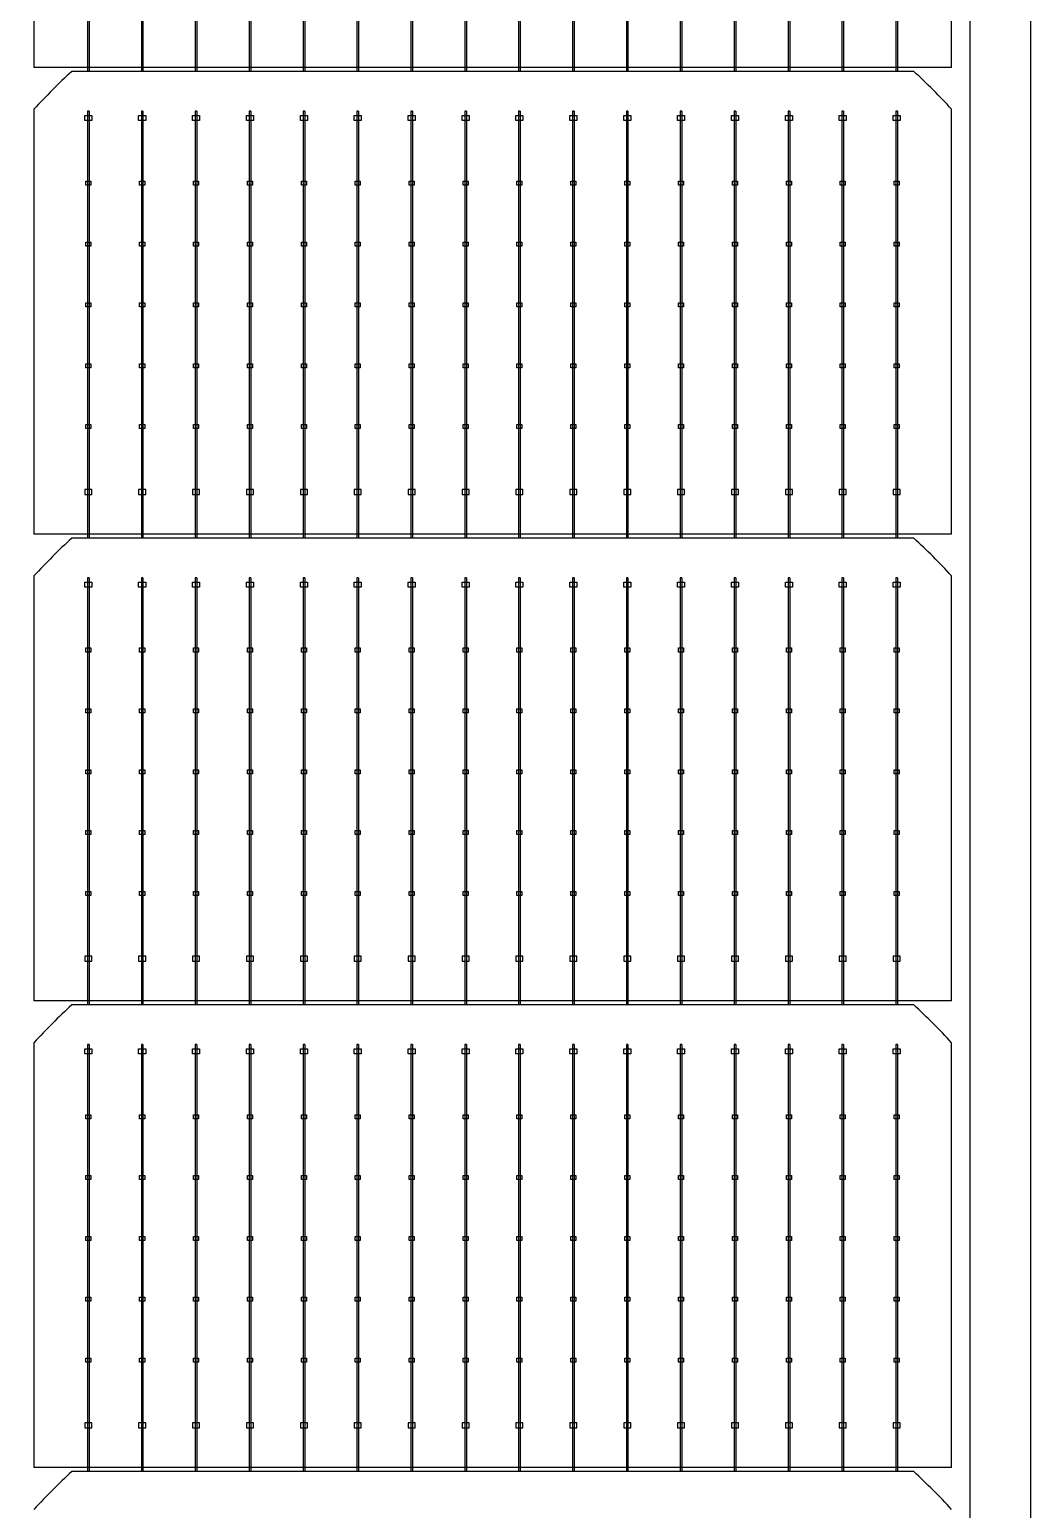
# Model space of a CAD drawing. Header units: millimetres. Extents: x 10297564 to 11610295, y -9287743 to -8409454.
# Drawn here: x 10403294 to 10406066, y -9081404 to -9077305 of the extents above; entities that cross this region are included whole.
import ezdxf

# ---------------------------------------------------------------- set-up
doc = ezdxf.new("R2010")
doc.units = ezdxf.units.MM
doc.header["$LTSCALE"] = 100

msp = doc.modelspace()

# ---------------------------------------------------------------- linework, layer by layer
for p, q in [((10403454.5, -9076238.3), (10403454.5, -9077421.2)), ((10403459, -9076238.3), (10403459, -9077421.2)), ((10403603.8, -9076238.3), (10403603.8, -9077421.2)), ((10403608.2, -9076238.3), (10403608.2, -9077421.2)), ((10403753, -9076238.3), (10403753, -9077421.2)), ((10403757.5, -9076238.3), (10403757.5, -9077421.2)), ((10403902.2, -9076238.3), (10403902.2, -9077421.2)), ((10403906.7, -9076238.3), (10403906.7, -9077421.2)), ((10404051.5, -9076238.3), (10404051.5, -9077421.2)), ((10404056, -9076238.3), (10404056, -9077421.2)), ((10404200.7, -9076238.3), (10404200.7, -9077421.2)), ((10404205.2, -9076238.3), (10404205.2, -9077421.2)), ((10404350, -9076238.3), (10404350, -9077421.2)), ((10404354.5, -9076238.3), (10404354.5, -9077421.2)), ((10404499.2, -9076238.3), (10404499.2, -9077421.2)), ((10404503.7, -9076238.3), (10404503.7, -9077421.2)), ((10404648.5, -9076238.3), (10404648.5, -9077421.2)), ((10404653, -9076238.3), (10404653, -9077421.2)), ((10404797.7, -9076238.3), (10404797.7, -9077421.2)), ((10404802.2, -9076238.3), (10404802.2, -9077421.2)), ((10404947, -9076238.3), (10404947, -9077421.2)), ((10404951.4, -9076238.3), (10404951.4, -9077421.2)), ((10405096.2, -9076238.3), (10405096.2, -9077421.2)), ((10405100.7, -9076238.3), (10405100.7, -9077421.2)), ((10405245.5, -9076238.3), (10405245.5, -9077421.2)), ((10405249.9, -9076238.3), (10405249.9, -9077421.2)), ((10405394.7, -9076238.3), (10405394.7, -9077421.2)), ((10405399.2, -9076238.3), (10405399.2, -9077421.2)), ((10405544, -9076238.3), (10405544, -9077421.2)), ((10405548.4, -9076238.3), (10405548.4, -9077421.2)), ((10405693.2, -9076238.3), (10405693.2, -9077421.2)), ((10405697.7, -9076238.3), (10405697.7, -9077421.2)), ((10405847.5, -9077409.9), (10403306.1, -9077409.9)), ((10403454.5, -9077530.9), (10403454.5, -9078713.8)), ((10403459, -9077530.9), (10403459, -9078713.8)), ((10403603.8, -9077530.9), (10403603.8, -9078713.8)), ((10403608.2, -9077530.9), (10403608.2, -9078713.8)), ((10403753, -9077530.9), (10403753, -9078713.8)), ((10403757.5, -9077530.9), (10403757.5, -9078713.8)), ((10403902.2, -9077530.9), (10403902.2, -9078713.8)), ((10403906.7, -9077530.9), (10403906.7, -9078713.8)), ((10404051.5, -9077530.9), (10404051.5, -9078713.8)), ((10404056, -9077530.9), (10404056, -9078713.8)), ((10404200.7, -9077530.9), (10404200.7, -9078713.8)), ((10404205.2, -9077530.9), (10404205.2, -9078713.8)), ((10404350, -9077530.9), (10404350, -9078713.8)), ((10404354.5, -9077530.9), (10404354.5, -9078713.8)), ((10404499.2, -9077530.9), (10404499.2, -9078713.8)), ((10404503.7, -9077530.9), (10404503.7, -9078713.8)), ((10404648.5, -9077530.9), (10404648.5, -9078713.8)), ((10404653, -9077530.9), (10404653, -9078713.8)), ((10404797.7, -9077530.9), (10404797.7, -9078713.8)), ((10404802.2, -9077530.9), (10404802.2, -9078713.8)), ((10404947, -9077530.9), (10404947, -9078713.8)), ((10404951.4, -9077530.9), (10404951.4, -9078713.8)), ((10405096.2, -9077530.9), (10405096.2, -9078713.8)), ((10405100.7, -9077530.9), (10405100.7, -9078713.8)), ((10405245.5, -9077530.9), (10405245.5, -9078713.8)), ((10405249.9, -9077530.9), (10405249.9, -9078713.8)), ((10405394.7, -9077530.9), (10405394.7, -9078713.8)), ((10405399.2, -9077530.9), (10405399.2, -9078713.8)), ((10405544, -9077530.9), (10405544, -9078713.8)), ((10405548.4, -9077530.9), (10405548.4, -9078713.8)), ((10405693.2, -9077530.9), (10405693.2, -9078713.8)), ((10405697.7, -9077530.9), (10405697.7, -9078713.8)), ((10405847.5, -9078702.6), (10403306.1, -9078702.6)), ((10403454.5, -9078823.6), (10403454.5, -9080006.5)), ((10403459, -9078823.6), (10403459, -9080006.5)), ((10403603.8, -9078823.6), (10403603.8, -9080006.5)), ((10403608.2, -9078823.6), (10403608.2, -9080006.5)), ((10403753, -9078823.6), (10403753, -9080006.5)), ((10403757.5, -9078823.6), (10403757.5, -9080006.5)), ((10403902.2, -9078823.6), (10403902.2, -9080006.5)), ((10403906.7, -9078823.6), (10403906.7, -9080006.5)), ((10404051.5, -9078823.6), (10404051.5, -9080006.5)), ((10404056, -9078823.6), (10404056, -9080006.5)), ((10404200.7, -9078823.6), (10404200.7, -9080006.5)), ((10404205.2, -9078823.6), (10404205.2, -9080006.5)), ((10404350, -9078823.6), (10404350, -9080006.5)), ((10404354.5, -9078823.6), (10404354.5, -9080006.5)), ((10404499.2, -9078823.6), (10404499.2, -9080006.5)), ((10404503.7, -9078823.6), (10404503.7, -9080006.5)), ((10404648.5, -9078823.6), (10404648.5, -9080006.5)), ((10404653, -9078823.6), (10404653, -9080006.5)), ((10404797.7, -9078823.6), (10404797.7, -9080006.5)), ((10404802.2, -9078823.6), (10404802.2, -9080006.5)), ((10404947, -9078823.6), (10404947, -9080006.5)), ((10404951.4, -9078823.6), (10404951.4, -9080006.5)), ((10405096.2, -9078823.6), (10405096.2, -9080006.5)), ((10405100.7, -9078823.6), (10405100.7, -9080006.5)), ((10405245.5, -9078823.6), (10405245.5, -9080006.5)), ((10405249.9, -9078823.6), (10405249.9, -9080006.5)), ((10405394.7, -9078823.6), (10405394.7, -9080006.5)), ((10405399.2, -9078823.6), (10405399.2, -9080006.5)), ((10405544, -9078823.6), (10405544, -9080006.5)), ((10405548.4, -9078823.6), (10405548.4, -9080006.5)), ((10405693.2, -9078823.6), (10405693.2, -9080006.5)), ((10405697.7, -9078823.6), (10405697.7, -9080006.5)), ((10405847.5, -9079995.3), (10403306.1, -9079995.3)), ((10403454.5, -9080116.3), (10403454.5, -9081299.2)), ((10403459, -9080116.3), (10403459, -9081299.2)), ((10403603.8, -9080116.3), (10403603.8, -9081299.2)), ((10403608.2, -9080116.3), (10403608.2, -9081299.2)), ((10403753, -9080116.3), (10403753, -9081299.2)), ((10403757.5, -9080116.3), (10403757.5, -9081299.2)), ((10403902.2, -9080116.3), (10403902.2, -9081299.2)), ((10403906.7, -9080116.3), (10403906.7, -9081299.2)), ((10404051.5, -9080116.3), (10404051.5, -9081299.2)), ((10404056, -9080116.3), (10404056, -9081299.2)), ((10404200.7, -9080116.3), (10404200.7, -9081299.2)), ((10404205.2, -9080116.3), (10404205.2, -9081299.2)), ((10404350, -9080116.3), (10404350, -9081299.2)), ((10404354.5, -9080116.3), (10404354.5, -9081299.2)), ((10404499.2, -9080116.3), (10404499.2, -9081299.2)), ((10404503.7, -9080116.3), (10404503.7, -9081299.2)), ((10404648.5, -9080116.3), (10404648.5, -9081299.2)), ((10404653, -9080116.3), (10404653, -9081299.2)), ((10404797.7, -9080116.3), (10404797.7, -9081299.2)), ((10404802.2, -9080116.3), (10404802.2, -9081299.2)), ((10404947, -9080116.3), (10404947, -9081299.2)), ((10404951.4, -9080116.3), (10404951.4, -9081299.2)), ((10405096.2, -9080116.3), (10405096.2, -9081299.2)), ((10405100.7, -9080116.3), (10405100.7, -9081299.2)), ((10405245.5, -9080116.3), (10405245.5, -9081299.2)), ((10405249.9, -9080116.3), (10405249.9, -9081299.2)), ((10405394.7, -9080116.3), (10405394.7, -9081299.2)), ((10405399.2, -9080116.3), (10405399.2, -9081299.2)), ((10405544, -9080116.3), (10405544, -9081299.2)), ((10405548.4, -9080116.3), (10405548.4, -9081299.2)), ((10405693.2, -9080116.3), (10405693.2, -9081299.2)), ((10405697.7, -9080116.3), (10405697.7, -9081299.2)), ((10405847.5, -9081287.9), (10403306.1, -9081287.9))]:
    msp.add_line(p, q)
for points in [[(10390262.3, -9073235.9), (10406065.8, -9073235.9), (10406065.8, -9107604.7), (10390262.3, -9107604.7)], [(10390429.7, -9073403.3), (10405898.4, -9073403.3), (10405898.4, -9107437.3), (10390429.7, -9107437.3)], [(10403447, -9077557), (10403447, -9077543.1), (10403466.5, -9077543.1), (10403466.5, -9077557)], [(10403596.2, -9077557), (10403596.2, -9077543.1), (10403615.8, -9077543.1), (10403615.8, -9077557)], [(10403745.5, -9077557), (10403745.5, -9077543.1), (10403765, -9077543.1), (10403765, -9077557)], [(10403894.7, -9077557), (10403894.7, -9077543.1), (10403914.2, -9077543.1), (10403914.2, -9077557)], [(10404044, -9077557), (10404044, -9077543.1), (10404063.5, -9077543.1), (10404063.5, -9077557)], [(10404193.2, -9077557), (10404193.2, -9077543.1), (10404212.7, -9077543.1), (10404212.7, -9077557)], [(10404342.5, -9077557), (10404342.5, -9077543.1), (10404362, -9077543.1), (10404362, -9077557)], [(10404491.7, -9077557), (10404491.7, -9077543.1), (10404511.2, -9077543.1), (10404511.2, -9077557)], [(10404641, -9077557), (10404641, -9077543.1), (10404660.5, -9077543.1), (10404660.5, -9077557)], [(10404790.2, -9077557), (10404790.2, -9077543.1), (10404809.7, -9077543.1), (10404809.7, -9077557)], [(10404939.5, -9077557), (10404939.5, -9077543.1), (10404959, -9077543.1), (10404959, -9077557)], [(10405088.7, -9077557), (10405088.7, -9077543.1), (10405108.2, -9077543.1), (10405108.2, -9077557)], [(10405237.9, -9077557), (10405237.9, -9077543.1), (10405257.5, -9077543.1), (10405257.5, -9077557)], [(10405387.2, -9077557), (10405387.2, -9077543.1), (10405406.7, -9077543.1), (10405406.7, -9077557)], [(10405536.4, -9077557), (10405536.4, -9077543.1), (10405556, -9077543.1), (10405556, -9077557)], [(10405685.7, -9077557), (10405685.7, -9077543.1), (10405705.2, -9077543.1), (10405705.2, -9077557)], [(10403463.7, -9077736.5), (10403449.8, -9077736.5), (10403449.8, -9077725.4), (10403463.7, -9077725.4)], [(10403613, -9077736.5), (10403599, -9077736.5), (10403599, -9077725.4), (10403613, -9077725.4)], [(10403762.2, -9077736.5), (10403748.3, -9077736.5), (10403748.3, -9077725.4), (10403762.2, -9077725.4)], [(10403911.5, -9077736.5), (10403897.5, -9077736.5), (10403897.5, -9077725.4), (10403911.5, -9077725.4)], [(10404060.7, -9077736.5), (10404046.8, -9077736.5), (10404046.8, -9077725.4), (10404060.7, -9077725.4)], [(10404210, -9077736.5), (10404196, -9077736.5), (10404196, -9077725.4), (10404210, -9077725.4)], [(10404359.2, -9077736.5), (10404345.2, -9077736.5), (10404345.2, -9077725.4), (10404359.2, -9077725.4)], [(10404508.4, -9077736.5), (10404494.5, -9077736.5), (10404494.5, -9077725.4), (10404508.4, -9077725.4)], [(10404657.7, -9077736.5), (10404643.7, -9077736.5), (10404643.7, -9077725.4), (10404657.7, -9077725.4)], [(10404806.9, -9077736.5), (10404793, -9077736.5), (10404793, -9077725.4), (10404806.9, -9077725.4)], [(10404956.2, -9077736.5), (10404942.2, -9077736.5), (10404942.2, -9077725.4), (10404956.2, -9077725.4)], [(10405105.4, -9077736.5), (10405091.5, -9077736.5), (10405091.5, -9077725.4), (10405105.4, -9077725.4)], [(10405254.7, -9077736.5), (10405240.7, -9077736.5), (10405240.7, -9077725.4), (10405254.7, -9077725.4)], [(10405403.9, -9077736.5), (10405390, -9077736.5), (10405390, -9077725.4), (10405403.9, -9077725.4)], [(10405553.2, -9077736.5), (10405539.2, -9077736.5), (10405539.2, -9077725.4), (10405553.2, -9077725.4)], [(10405702.4, -9077736.5), (10405688.5, -9077736.5), (10405688.5, -9077725.4), (10405702.4, -9077725.4)], [(10403463.7, -9077905), (10403449.8, -9077905), (10403449.8, -9077893.9), (10403463.7, -9077893.9)], [(10403613, -9077905), (10403599, -9077905), (10403599, -9077893.9), (10403613, -9077893.9)], [(10403762.2, -9077905), (10403748.3, -9077905), (10403748.3, -9077893.9), (10403762.2, -9077893.9)], [(10403911.5, -9077905), (10403897.5, -9077905), (10403897.5, -9077893.9), (10403911.5, -9077893.9)], [(10404060.7, -9077905), (10404046.8, -9077905), (10404046.8, -9077893.9), (10404060.7, -9077893.9)], [(10404210, -9077905), (10404196, -9077905), (10404196, -9077893.9), (10404210, -9077893.9)], [(10404359.2, -9077905), (10404345.2, -9077905), (10404345.2, -9077893.9), (10404359.2, -9077893.9)], [(10404508.4, -9077905), (10404494.5, -9077905), (10404494.5, -9077893.9), (10404508.4, -9077893.9)], [(10404657.7, -9077905), (10404643.7, -9077905), (10404643.7, -9077893.9), (10404657.7, -9077893.9)], [(10404806.9, -9077905), (10404793, -9077905), (10404793, -9077893.9), (10404806.9, -9077893.9)], [(10404956.2, -9077905), (10404942.2, -9077905), (10404942.2, -9077893.9), (10404956.2, -9077893.9)], [(10405105.4, -9077905), (10405091.5, -9077905), (10405091.5, -9077893.9), (10405105.4, -9077893.9)], [(10405254.7, -9077905), (10405240.7, -9077905), (10405240.7, -9077893.9), (10405254.7, -9077893.9)], [(10405403.9, -9077905), (10405390, -9077905), (10405390, -9077893.9), (10405403.9, -9077893.9)], [(10405553.2, -9077905), (10405539.2, -9077905), (10405539.2, -9077893.9), (10405553.2, -9077893.9)], [(10405702.4, -9077905), (10405688.5, -9077905), (10405688.5, -9077893.9), (10405702.4, -9077893.9)], [(10403463.7, -9078073.5), (10403449.8, -9078073.5), (10403449.8, -9078062.4), (10403463.7, -9078062.4)], [(10403613, -9078073.5), (10403599, -9078073.5), (10403599, -9078062.4), (10403613, -9078062.4)], [(10403762.2, -9078073.5), (10403748.3, -9078073.5), (10403748.3, -9078062.4), (10403762.2, -9078062.4)], [(10403911.5, -9078073.5), (10403897.5, -9078073.5), (10403897.5, -9078062.4), (10403911.5, -9078062.4)], [(10404060.7, -9078073.5), (10404046.8, -9078073.5), (10404046.8, -9078062.4), (10404060.7, -9078062.4)], [(10404210, -9078073.5), (10404196, -9078073.5), (10404196, -9078062.4), (10404210, -9078062.4)], [(10404359.2, -9078073.5), (10404345.2, -9078073.5), (10404345.2, -9078062.4), (10404359.2, -9078062.4)], [(10404508.4, -9078073.5), (10404494.5, -9078073.5), (10404494.5, -9078062.4), (10404508.4, -9078062.4)], [(10404657.7, -9078073.5), (10404643.7, -9078073.5), (10404643.7, -9078062.4), (10404657.7, -9078062.4)], [(10404806.9, -9078073.5), (10404793, -9078073.5), (10404793, -9078062.4), (10404806.9, -9078062.4)], [(10404956.2, -9078073.5), (10404942.2, -9078073.5), (10404942.2, -9078062.4), (10404956.2, -9078062.4)], [(10405105.4, -9078073.5), (10405091.5, -9078073.5), (10405091.5, -9078062.4), (10405105.4, -9078062.4)], [(10405254.7, -9078073.5), (10405240.7, -9078073.5), (10405240.7, -9078062.4), (10405254.7, -9078062.4)], [(10405403.9, -9078073.5), (10405390, -9078073.5), (10405390, -9078062.4), (10405403.9, -9078062.4)], [(10405553.2, -9078073.5), (10405539.2, -9078073.5), (10405539.2, -9078062.4), (10405553.2, -9078062.4)], [(10405702.4, -9078073.5), (10405688.5, -9078073.5), (10405688.5, -9078062.4), (10405702.4, -9078062.4)], [(10403463.7, -9078242), (10403449.8, -9078242), (10403449.8, -9078230.9), (10403463.7, -9078230.9)], [(10403613, -9078242), (10403599, -9078242), (10403599, -9078230.9), (10403613, -9078230.9)], [(10403762.2, -9078242), (10403748.3, -9078242), (10403748.3, -9078230.9), (10403762.2, -9078230.9)], [(10403911.5, -9078242), (10403897.5, -9078242), (10403897.5, -9078230.9), (10403911.5, -9078230.9)], [(10404060.7, -9078242), (10404046.8, -9078242), (10404046.8, -9078230.9), (10404060.7, -9078230.9)], [(10404210, -9078242), (10404196, -9078242), (10404196, -9078230.9), (10404210, -9078230.9)], [(10404359.2, -9078242), (10404345.2, -9078242), (10404345.2, -9078230.9), (10404359.2, -9078230.9)], [(10404508.4, -9078242), (10404494.5, -9078242), (10404494.5, -9078230.9), (10404508.4, -9078230.9)], [(10404657.7, -9078242), (10404643.7, -9078242), (10404643.7, -9078230.9), (10404657.7, -9078230.9)], [(10404806.9, -9078242), (10404793, -9078242), (10404793, -9078230.9), (10404806.9, -9078230.9)], [(10404956.2, -9078242), (10404942.2, -9078242), (10404942.2, -9078230.9), (10404956.2, -9078230.9)], [(10405105.4, -9078242), (10405091.5, -9078242), (10405091.5, -9078230.9), (10405105.4, -9078230.9)], [(10405254.7, -9078242), (10405240.7, -9078242), (10405240.7, -9078230.9), (10405254.7, -9078230.9)], [(10405403.9, -9078242), (10405390, -9078242), (10405390, -9078230.9), (10405403.9, -9078230.9)], [(10405553.2, -9078242), (10405539.2, -9078242), (10405539.2, -9078230.9), (10405553.2, -9078230.9)], [(10405702.4, -9078242), (10405688.5, -9078242), (10405688.5, -9078230.9), (10405702.4, -9078230.9)], [(10403463.7, -9078410.5), (10403449.8, -9078410.5), (10403449.8, -9078399.4), (10403463.7, -9078399.4)], [(10403613, -9078410.5), (10403599, -9078410.5), (10403599, -9078399.4), (10403613, -9078399.4)], [(10403762.2, -9078410.5), (10403748.3, -9078410.5), (10403748.3, -9078399.4), (10403762.2, -9078399.4)], [(10403911.5, -9078410.5), (10403897.5, -9078410.5), (10403897.5, -9078399.4), (10403911.5, -9078399.4)], [(10404060.7, -9078410.5), (10404046.8, -9078410.5), (10404046.8, -9078399.4), (10404060.7, -9078399.4)], [(10404210, -9078410.5), (10404196, -9078410.5), (10404196, -9078399.4), (10404210, -9078399.4)], [(10404359.2, -9078410.5), (10404345.2, -9078410.5), (10404345.2, -9078399.4), (10404359.2, -9078399.4)], [(10404508.4, -9078410.5), (10404494.5, -9078410.5), (10404494.5, -9078399.4), (10404508.4, -9078399.4)], [(10404657.7, -9078410.5), (10404643.7, -9078410.5), (10404643.7, -9078399.4), (10404657.7, -9078399.4)], [(10404806.9, -9078410.5), (10404793, -9078410.5), (10404793, -9078399.4), (10404806.9, -9078399.4)], [(10404956.2, -9078410.5), (10404942.2, -9078410.5), (10404942.2, -9078399.4), (10404956.2, -9078399.4)], [(10405105.4, -9078410.5), (10405091.5, -9078410.5), (10405091.5, -9078399.4), (10405105.4, -9078399.4)], [(10405254.7, -9078410.5), (10405240.7, -9078410.5), (10405240.7, -9078399.4), (10405254.7, -9078399.4)], [(10405403.9, -9078410.5), (10405390, -9078410.5), (10405390, -9078399.4), (10405403.9, -9078399.4)], [(10405553.2, -9078410.5), (10405539.2, -9078410.5), (10405539.2, -9078399.4), (10405553.2, -9078399.4)], [(10405702.4, -9078410.5), (10405688.5, -9078410.5), (10405688.5, -9078399.4), (10405702.4, -9078399.4)], [(10403447, -9078578.9), (10403447, -9078592.8), (10403466.5, -9078592.8), (10403466.5, -9078578.9)], [(10403596.2, -9078578.9), (10403596.2, -9078592.8), (10403615.8, -9078592.8), (10403615.8, -9078578.9)], [(10403745.5, -9078578.9), (10403745.5, -9078592.8), (10403765, -9078592.8), (10403765, -9078578.9)], [(10403894.7, -9078578.9), (10403894.7, -9078592.8), (10403914.2, -9078592.8), (10403914.2, -9078578.9)], [(10404044, -9078578.9), (10404044, -9078592.8), (10404063.5, -9078592.8), (10404063.5, -9078578.9)], [(10404193.2, -9078578.9), (10404193.2, -9078592.8), (10404212.7, -9078592.8), (10404212.7, -9078578.9)], [(10404342.5, -9078578.9), (10404342.5, -9078592.8), (10404362, -9078592.8), (10404362, -9078578.9)], [(10404491.7, -9078578.9), (10404491.7, -9078592.8), (10404511.2, -9078592.8), (10404511.2, -9078578.9)], [(10404641, -9078578.9), (10404641, -9078592.8), (10404660.5, -9078592.8), (10404660.5, -9078578.9)], [(10404790.2, -9078578.9), (10404790.2, -9078592.8), (10404809.7, -9078592.8), (10404809.7, -9078578.9)], [(10404939.5, -9078578.9), (10404939.5, -9078592.8), (10404959, -9078592.8), (10404959, -9078578.9)], [(10405088.7, -9078578.9), (10405088.7, -9078592.8), (10405108.2, -9078592.8), (10405108.2, -9078578.9)], [(10405237.9, -9078578.9), (10405237.9, -9078592.8), (10405257.5, -9078592.8), (10405257.5, -9078578.9)], [(10405387.2, -9078578.9), (10405387.2, -9078592.8), (10405406.7, -9078592.8), (10405406.7, -9078578.9)], [(10405536.4, -9078578.9), (10405536.4, -9078592.8), (10405556, -9078592.8), (10405556, -9078578.9)], [(10405685.7, -9078578.9), (10405685.7, -9078592.8), (10405705.2, -9078592.8), (10405705.2, -9078578.9)], [(10403447, -9078849.7), (10403447, -9078835.7), (10403466.5, -9078835.7), (10403466.5, -9078849.7)], [(10403596.2, -9078849.7), (10403596.2, -9078835.7), (10403615.8, -9078835.7), (10403615.8, -9078849.7)], [(10403745.5, -9078849.7), (10403745.5, -9078835.7), (10403765, -9078835.7), (10403765, -9078849.7)], [(10403894.7, -9078849.7), (10403894.7, -9078835.7), (10403914.2, -9078835.7), (10403914.2, -9078849.7)], [(10404044, -9078849.7), (10404044, -9078835.7), (10404063.5, -9078835.7), (10404063.5, -9078849.7)], [(10404193.2, -9078849.7), (10404193.2, -9078835.7), (10404212.7, -9078835.7), (10404212.7, -9078849.7)], [(10404342.5, -9078849.7), (10404342.5, -9078835.7), (10404362, -9078835.7), (10404362, -9078849.7)], [(10404491.7, -9078849.7), (10404491.7, -9078835.7), (10404511.2, -9078835.7), (10404511.2, -9078849.7)], [(10404641, -9078849.7), (10404641, -9078835.7), (10404660.5, -9078835.7), (10404660.5, -9078849.7)], [(10404790.2, -9078849.7), (10404790.2, -9078835.7), (10404809.7, -9078835.7), (10404809.7, -9078849.7)], [(10404939.5, -9078849.7), (10404939.5, -9078835.7), (10404959, -9078835.7), (10404959, -9078849.7)], [(10405088.7, -9078849.7), (10405088.7, -9078835.7), (10405108.2, -9078835.7), (10405108.2, -9078849.7)], [(10405237.9, -9078849.7), (10405237.9, -9078835.7), (10405257.5, -9078835.7), (10405257.5, -9078849.7)], [(10405387.2, -9078849.7), (10405387.2, -9078835.7), (10405406.7, -9078835.7), (10405406.7, -9078849.7)], [(10405536.4, -9078849.7), (10405536.4, -9078835.7), (10405556, -9078835.7), (10405556, -9078849.7)], [(10405685.7, -9078849.7), (10405685.7, -9078835.7), (10405705.2, -9078835.7), (10405705.2, -9078849.7)], [(10403463.7, -9079029.2), (10403449.8, -9079029.2), (10403449.8, -9079018), (10403463.7, -9079018)], [(10403613, -9079029.2), (10403599, -9079029.2), (10403599, -9079018), (10403613, -9079018)], [(10403762.2, -9079029.2), (10403748.3, -9079029.2), (10403748.3, -9079018), (10403762.2, -9079018)], [(10403911.5, -9079029.2), (10403897.5, -9079029.2), (10403897.5, -9079018), (10403911.5, -9079018)], [(10404060.7, -9079029.2), (10404046.8, -9079029.2), (10404046.8, -9079018), (10404060.7, -9079018)], [(10404210, -9079029.2), (10404196, -9079029.2), (10404196, -9079018), (10404210, -9079018)], [(10404359.2, -9079029.2), (10404345.2, -9079029.2), (10404345.2, -9079018), (10404359.2, -9079018)], [(10404508.4, -9079029.2), (10404494.5, -9079029.2), (10404494.5, -9079018), (10404508.4, -9079018)], [(10404657.7, -9079029.2), (10404643.7, -9079029.2), (10404643.7, -9079018), (10404657.7, -9079018)], [(10404806.9, -9079029.2), (10404793, -9079029.2), (10404793, -9079018), (10404806.9, -9079018)], [(10404956.2, -9079029.2), (10404942.2, -9079029.2), (10404942.2, -9079018), (10404956.2, -9079018)], [(10405105.4, -9079029.2), (10405091.5, -9079029.2), (10405091.5, -9079018), (10405105.4, -9079018)], [(10405254.7, -9079029.2), (10405240.7, -9079029.2), (10405240.7, -9079018), (10405254.7, -9079018)], [(10405403.9, -9079029.2), (10405390, -9079029.2), (10405390, -9079018), (10405403.9, -9079018)], [(10405553.2, -9079029.2), (10405539.2, -9079029.2), (10405539.2, -9079018), (10405553.2, -9079018)], [(10405702.4, -9079029.2), (10405688.5, -9079029.2), (10405688.5, -9079018), (10405702.4, -9079018)], [(10403463.7, -9079197.7), (10403449.8, -9079197.7), (10403449.8, -9079186.5), (10403463.7, -9079186.5)], [(10403613, -9079197.7), (10403599, -9079197.7), (10403599, -9079186.5), (10403613, -9079186.5)], [(10403762.2, -9079197.7), (10403748.3, -9079197.7), (10403748.3, -9079186.5), (10403762.2, -9079186.5)], [(10403911.5, -9079197.7), (10403897.5, -9079197.7), (10403897.5, -9079186.5), (10403911.5, -9079186.5)], [(10404060.7, -9079197.7), (10404046.8, -9079197.7), (10404046.8, -9079186.5), (10404060.7, -9079186.5)], [(10404210, -9079197.7), (10404196, -9079197.7), (10404196, -9079186.5), (10404210, -9079186.5)], [(10404359.2, -9079197.7), (10404345.2, -9079197.7), (10404345.2, -9079186.5), (10404359.2, -9079186.5)], [(10404508.4, -9079197.7), (10404494.5, -9079197.7), (10404494.5, -9079186.5), (10404508.4, -9079186.5)], [(10404657.7, -9079197.7), (10404643.7, -9079197.7), (10404643.7, -9079186.5), (10404657.7, -9079186.5)], [(10404806.9, -9079197.7), (10404793, -9079197.7), (10404793, -9079186.5), (10404806.9, -9079186.5)], [(10404956.2, -9079197.7), (10404942.2, -9079197.7), (10404942.2, -9079186.5), (10404956.2, -9079186.5)], [(10405105.4, -9079197.7), (10405091.5, -9079197.7), (10405091.5, -9079186.5), (10405105.4, -9079186.5)], [(10405254.7, -9079197.7), (10405240.7, -9079197.7), (10405240.7, -9079186.5), (10405254.7, -9079186.5)], [(10405403.9, -9079197.7), (10405390, -9079197.7), (10405390, -9079186.5), (10405403.9, -9079186.5)], [(10405553.2, -9079197.7), (10405539.2, -9079197.7), (10405539.2, -9079186.5), (10405553.2, -9079186.5)], [(10405702.4, -9079197.7), (10405688.5, -9079197.7), (10405688.5, -9079186.5), (10405702.4, -9079186.5)], [(10403463.7, -9079366.2), (10403449.8, -9079366.2), (10403449.8, -9079355), (10403463.7, -9079355)], [(10403613, -9079366.2), (10403599, -9079366.2), (10403599, -9079355), (10403613, -9079355)], [(10403762.2, -9079366.2), (10403748.3, -9079366.2), (10403748.3, -9079355), (10403762.2, -9079355)], [(10403911.5, -9079366.2), (10403897.5, -9079366.2), (10403897.5, -9079355), (10403911.5, -9079355)], [(10404060.7, -9079366.2), (10404046.8, -9079366.2), (10404046.8, -9079355), (10404060.7, -9079355)], [(10404210, -9079366.2), (10404196, -9079366.2), (10404196, -9079355), (10404210, -9079355)], [(10404359.2, -9079366.2), (10404345.2, -9079366.2), (10404345.2, -9079355), (10404359.2, -9079355)], [(10404508.4, -9079366.2), (10404494.5, -9079366.2), (10404494.5, -9079355), (10404508.4, -9079355)], [(10404657.7, -9079366.2), (10404643.7, -9079366.2), (10404643.7, -9079355), (10404657.7, -9079355)], [(10404806.9, -9079366.2), (10404793, -9079366.2), (10404793, -9079355), (10404806.9, -9079355)], [(10404956.2, -9079366.2), (10404942.2, -9079366.2), (10404942.2, -9079355), (10404956.2, -9079355)], [(10405105.4, -9079366.2), (10405091.5, -9079366.2), (10405091.5, -9079355), (10405105.4, -9079355)], [(10405254.7, -9079366.2), (10405240.7, -9079366.2), (10405240.7, -9079355), (10405254.7, -9079355)], [(10405403.9, -9079366.2), (10405390, -9079366.2), (10405390, -9079355), (10405403.9, -9079355)], [(10405553.2, -9079366.2), (10405539.2, -9079366.2), (10405539.2, -9079355), (10405553.2, -9079355)], [(10405702.4, -9079366.2), (10405688.5, -9079366.2), (10405688.5, -9079355), (10405702.4, -9079355)], [(10403463.7, -9079534.7), (10403449.8, -9079534.7), (10403449.8, -9079523.5), (10403463.7, -9079523.5)], [(10403613, -9079534.7), (10403599, -9079534.7), (10403599, -9079523.5), (10403613, -9079523.5)], [(10403762.2, -9079534.7), (10403748.3, -9079534.7), (10403748.3, -9079523.5), (10403762.2, -9079523.5)], [(10403911.5, -9079534.7), (10403897.5, -9079534.7), (10403897.5, -9079523.5), (10403911.5, -9079523.5)], [(10404060.7, -9079534.7), (10404046.8, -9079534.7), (10404046.8, -9079523.5), (10404060.7, -9079523.5)], [(10404210, -9079534.7), (10404196, -9079534.7), (10404196, -9079523.5), (10404210, -9079523.5)], [(10404359.2, -9079534.7), (10404345.2, -9079534.7), (10404345.2, -9079523.5), (10404359.2, -9079523.5)], [(10404508.4, -9079534.7), (10404494.5, -9079534.7), (10404494.5, -9079523.5), (10404508.4, -9079523.5)], [(10404657.7, -9079534.7), (10404643.7, -9079534.7), (10404643.7, -9079523.5), (10404657.7, -9079523.5)], [(10404806.9, -9079534.7), (10404793, -9079534.7), (10404793, -9079523.5), (10404806.9, -9079523.5)], [(10404956.2, -9079534.7), (10404942.2, -9079534.7), (10404942.2, -9079523.5), (10404956.2, -9079523.5)], [(10405105.4, -9079534.7), (10405091.5, -9079534.7), (10405091.5, -9079523.5), (10405105.4, -9079523.5)], [(10405254.7, -9079534.7), (10405240.7, -9079534.7), (10405240.7, -9079523.5), (10405254.7, -9079523.5)], [(10405403.9, -9079534.7), (10405390, -9079534.7), (10405390, -9079523.5), (10405403.9, -9079523.5)], [(10405553.2, -9079534.7), (10405539.2, -9079534.7), (10405539.2, -9079523.5), (10405553.2, -9079523.5)], [(10405702.4, -9079534.7), (10405688.5, -9079534.7), (10405688.5, -9079523.5), (10405702.4, -9079523.5)], [(10403463.7, -9079703.2), (10403449.8, -9079703.2), (10403449.8, -9079692), (10403463.7, -9079692)], [(10403613, -9079703.2), (10403599, -9079703.2), (10403599, -9079692), (10403613, -9079692)], [(10403762.2, -9079703.2), (10403748.3, -9079703.2), (10403748.3, -9079692), (10403762.2, -9079692)], [(10403911.5, -9079703.2), (10403897.5, -9079703.2), (10403897.5, -9079692), (10403911.5, -9079692)], [(10404060.7, -9079703.2), (10404046.8, -9079703.2), (10404046.8, -9079692), (10404060.7, -9079692)], [(10404210, -9079703.2), (10404196, -9079703.2), (10404196, -9079692), (10404210, -9079692)], [(10404359.2, -9079703.2), (10404345.2, -9079703.2), (10404345.2, -9079692), (10404359.2, -9079692)], [(10404508.4, -9079703.2), (10404494.5, -9079703.2), (10404494.5, -9079692), (10404508.4, -9079692)], [(10404657.7, -9079703.2), (10404643.7, -9079703.2), (10404643.7, -9079692), (10404657.7, -9079692)], [(10404806.9, -9079703.2), (10404793, -9079703.2), (10404793, -9079692), (10404806.9, -9079692)], [(10404956.2, -9079703.2), (10404942.2, -9079703.2), (10404942.2, -9079692), (10404956.2, -9079692)], [(10405105.4, -9079703.2), (10405091.5, -9079703.2), (10405091.5, -9079692), (10405105.4, -9079692)], [(10405254.7, -9079703.2), (10405240.7, -9079703.2), (10405240.7, -9079692), (10405254.7, -9079692)], [(10405403.9, -9079703.2), (10405390, -9079703.2), (10405390, -9079692), (10405403.9, -9079692)], [(10405553.2, -9079703.2), (10405539.2, -9079703.2), (10405539.2, -9079692), (10405553.2, -9079692)], [(10405702.4, -9079703.2), (10405688.5, -9079703.2), (10405688.5, -9079692), (10405702.4, -9079692)], [(10403447, -9079871.5), (10403447, -9079885.5), (10403466.5, -9079885.5), (10403466.5, -9079871.5)], [(10403596.2, -9079871.5), (10403596.2, -9079885.5), (10403615.8, -9079885.5), (10403615.8, -9079871.5)], [(10403745.5, -9079871.5), (10403745.5, -9079885.5), (10403765, -9079885.5), (10403765, -9079871.5)], [(10403894.7, -9079871.5), (10403894.7, -9079885.5), (10403914.2, -9079885.5), (10403914.2, -9079871.5)], [(10404044, -9079871.5), (10404044, -9079885.5), (10404063.5, -9079885.5), (10404063.5, -9079871.5)], [(10404193.2, -9079871.5), (10404193.2, -9079885.5), (10404212.7, -9079885.5), (10404212.7, -9079871.5)], [(10404342.5, -9079871.5), (10404342.5, -9079885.5), (10404362, -9079885.5), (10404362, -9079871.5)], [(10404491.7, -9079871.5), (10404491.7, -9079885.5), (10404511.2, -9079885.5), (10404511.2, -9079871.5)], [(10404641, -9079871.5), (10404641, -9079885.5), (10404660.5, -9079885.5), (10404660.5, -9079871.5)], [(10404790.2, -9079871.5), (10404790.2, -9079885.5), (10404809.7, -9079885.5), (10404809.7, -9079871.5)], [(10404939.5, -9079871.5), (10404939.5, -9079885.5), (10404959, -9079885.5), (10404959, -9079871.5)], [(10405088.7, -9079871.5), (10405088.7, -9079885.5), (10405108.2, -9079885.5), (10405108.2, -9079871.5)], [(10405237.9, -9079871.5), (10405237.9, -9079885.5), (10405257.5, -9079885.5), (10405257.5, -9079871.5)], [(10405387.2, -9079871.5), (10405387.2, -9079885.5), (10405406.7, -9079885.5), (10405406.7, -9079871.5)], [(10405536.4, -9079871.5), (10405536.4, -9079885.5), (10405556, -9079885.5), (10405556, -9079871.5)], [(10405685.7, -9079871.5), (10405685.7, -9079885.5), (10405705.2, -9079885.5), (10405705.2, -9079871.5)], [(10403447, -9080142.4), (10403447, -9080128.4), (10403466.5, -9080128.4), (10403466.5, -9080142.4)], [(10403596.2, -9080142.4), (10403596.2, -9080128.4), (10403615.8, -9080128.4), (10403615.8, -9080142.4)], [(10403745.5, -9080142.4), (10403745.5, -9080128.4), (10403765, -9080128.4), (10403765, -9080142.4)], [(10403894.7, -9080142.4), (10403894.7, -9080128.4), (10403914.2, -9080128.4), (10403914.2, -9080142.4)], [(10404044, -9080142.4), (10404044, -9080128.4), (10404063.5, -9080128.4), (10404063.5, -9080142.4)], [(10404193.2, -9080142.4), (10404193.2, -9080128.4), (10404212.7, -9080128.4), (10404212.7, -9080142.4)], [(10404342.5, -9080142.4), (10404342.5, -9080128.4), (10404362, -9080128.4), (10404362, -9080142.4)], [(10404491.7, -9080142.4), (10404491.7, -9080128.4), (10404511.2, -9080128.4), (10404511.2, -9080142.4)], [(10404641, -9080142.4), (10404641, -9080128.4), (10404660.5, -9080128.4), (10404660.5, -9080142.4)], [(10404790.2, -9080142.4), (10404790.2, -9080128.4), (10404809.7, -9080128.4), (10404809.7, -9080142.4)], [(10404939.5, -9080142.4), (10404939.5, -9080128.4), (10404959, -9080128.4), (10404959, -9080142.4)], [(10405088.7, -9080142.4), (10405088.7, -9080128.4), (10405108.2, -9080128.4), (10405108.2, -9080142.4)], [(10405237.9, -9080142.4), (10405237.9, -9080128.4), (10405257.5, -9080128.4), (10405257.5, -9080142.4)], [(10405387.2, -9080142.4), (10405387.2, -9080128.4), (10405406.7, -9080128.4), (10405406.7, -9080142.4)], [(10405536.4, -9080142.4), (10405536.4, -9080128.4), (10405556, -9080128.4), (10405556, -9080142.4)], [(10405685.7, -9080142.4), (10405685.7, -9080128.4), (10405705.2, -9080128.4), (10405705.2, -9080142.4)], [(10403463.7, -9080321.9), (10403449.8, -9080321.9), (10403449.8, -9080310.7), (10403463.7, -9080310.7)], [(10403613, -9080321.9), (10403599, -9080321.9), (10403599, -9080310.7), (10403613, -9080310.7)], [(10403762.2, -9080321.9), (10403748.3, -9080321.9), (10403748.3, -9080310.7), (10403762.2, -9080310.7)], [(10403911.5, -9080321.9), (10403897.5, -9080321.9), (10403897.5, -9080310.7), (10403911.5, -9080310.7)], [(10404060.7, -9080321.9), (10404046.8, -9080321.9), (10404046.8, -9080310.7), (10404060.7, -9080310.7)], [(10404210, -9080321.9), (10404196, -9080321.9), (10404196, -9080310.7), (10404210, -9080310.7)], [(10404359.2, -9080321.9), (10404345.2, -9080321.9), (10404345.2, -9080310.7), (10404359.2, -9080310.7)], [(10404508.4, -9080321.9), (10404494.5, -9080321.9), (10404494.5, -9080310.7), (10404508.4, -9080310.7)], [(10404657.7, -9080321.9), (10404643.7, -9080321.9), (10404643.7, -9080310.7), (10404657.7, -9080310.7)], [(10404806.9, -9080321.9), (10404793, -9080321.9), (10404793, -9080310.7), (10404806.9, -9080310.7)], [(10404956.2, -9080321.9), (10404942.2, -9080321.9), (10404942.2, -9080310.7), (10404956.2, -9080310.7)], [(10405105.4, -9080321.9), (10405091.5, -9080321.9), (10405091.5, -9080310.7), (10405105.4, -9080310.7)], [(10405254.7, -9080321.9), (10405240.7, -9080321.9), (10405240.7, -9080310.7), (10405254.7, -9080310.7)], [(10405403.9, -9080321.9), (10405390, -9080321.9), (10405390, -9080310.7), (10405403.9, -9080310.7)], [(10405553.2, -9080321.9), (10405539.2, -9080321.9), (10405539.2, -9080310.7), (10405553.2, -9080310.7)], [(10405702.4, -9080321.9), (10405688.5, -9080321.9), (10405688.5, -9080310.7), (10405702.4, -9080310.7)], [(10403463.7, -9080490.4), (10403449.8, -9080490.4), (10403449.8, -9080479.2), (10403463.7, -9080479.2)], [(10403613, -9080490.4), (10403599, -9080490.4), (10403599, -9080479.2), (10403613, -9080479.2)], [(10403762.2, -9080490.4), (10403748.3, -9080490.4), (10403748.3, -9080479.2), (10403762.2, -9080479.2)], [(10403911.5, -9080490.4), (10403897.5, -9080490.4), (10403897.5, -9080479.2), (10403911.5, -9080479.2)], [(10404060.7, -9080490.4), (10404046.8, -9080490.4), (10404046.8, -9080479.2), (10404060.7, -9080479.2)], [(10404210, -9080490.4), (10404196, -9080490.4), (10404196, -9080479.2), (10404210, -9080479.2)], [(10404359.2, -9080490.4), (10404345.2, -9080490.4), (10404345.2, -9080479.2), (10404359.2, -9080479.2)], [(10404508.4, -9080490.4), (10404494.5, -9080490.4), (10404494.5, -9080479.2), (10404508.4, -9080479.2)], [(10404657.7, -9080490.4), (10404643.7, -9080490.4), (10404643.7, -9080479.2), (10404657.7, -9080479.2)], [(10404806.9, -9080490.4), (10404793, -9080490.4), (10404793, -9080479.2), (10404806.9, -9080479.2)], [(10404956.2, -9080490.4), (10404942.2, -9080490.4), (10404942.2, -9080479.2), (10404956.2, -9080479.2)], [(10405105.4, -9080490.4), (10405091.5, -9080490.4), (10405091.5, -9080479.2), (10405105.4, -9080479.2)], [(10405254.7, -9080490.4), (10405240.7, -9080490.4), (10405240.7, -9080479.2), (10405254.7, -9080479.2)], [(10405403.9, -9080490.4), (10405390, -9080490.4), (10405390, -9080479.2), (10405403.9, -9080479.2)], [(10405553.2, -9080490.4), (10405539.2, -9080490.4), (10405539.2, -9080479.2), (10405553.2, -9080479.2)], [(10405702.4, -9080490.4), (10405688.5, -9080490.4), (10405688.5, -9080479.2), (10405702.4, -9080479.2)], [(10403463.7, -9080658.9), (10403449.8, -9080658.9), (10403449.8, -9080647.7), (10403463.7, -9080647.7)], [(10403613, -9080658.9), (10403599, -9080658.9), (10403599, -9080647.7), (10403613, -9080647.7)], [(10403762.2, -9080658.9), (10403748.3, -9080658.9), (10403748.3, -9080647.7), (10403762.2, -9080647.7)], [(10403911.5, -9080658.9), (10403897.5, -9080658.9), (10403897.5, -9080647.7), (10403911.5, -9080647.7)], [(10404060.7, -9080658.9), (10404046.8, -9080658.9), (10404046.8, -9080647.7), (10404060.7, -9080647.7)], [(10404210, -9080658.9), (10404196, -9080658.9), (10404196, -9080647.7), (10404210, -9080647.7)], [(10404359.2, -9080658.9), (10404345.2, -9080658.9), (10404345.2, -9080647.7), (10404359.2, -9080647.7)], [(10404508.4, -9080658.9), (10404494.5, -9080658.9), (10404494.5, -9080647.7), (10404508.4, -9080647.7)], [(10404657.7, -9080658.9), (10404643.7, -9080658.9), (10404643.7, -9080647.7), (10404657.7, -9080647.7)], [(10404806.9, -9080658.9), (10404793, -9080658.9), (10404793, -9080647.7), (10404806.9, -9080647.7)], [(10404956.2, -9080658.9), (10404942.2, -9080658.9), (10404942.2, -9080647.7), (10404956.2, -9080647.7)], [(10405105.4, -9080658.9), (10405091.5, -9080658.9), (10405091.5, -9080647.7), (10405105.4, -9080647.7)], [(10405254.7, -9080658.9), (10405240.7, -9080658.9), (10405240.7, -9080647.7), (10405254.7, -9080647.7)], [(10405403.9, -9080658.9), (10405390, -9080658.9), (10405390, -9080647.7), (10405403.9, -9080647.7)], [(10405553.2, -9080658.9), (10405539.2, -9080658.9), (10405539.2, -9080647.7), (10405553.2, -9080647.7)], [(10405702.4, -9080658.9), (10405688.5, -9080658.9), (10405688.5, -9080647.7), (10405702.4, -9080647.7)], [(10403463.7, -9080827.4), (10403449.8, -9080827.4), (10403449.8, -9080816.2), (10403463.7, -9080816.2)], [(10403613, -9080827.4), (10403599, -9080827.4), (10403599, -9080816.2), (10403613, -9080816.2)], [(10403762.2, -9080827.4), (10403748.3, -9080827.4), (10403748.3, -9080816.2), (10403762.2, -9080816.2)], [(10403911.5, -9080827.4), (10403897.5, -9080827.4), (10403897.5, -9080816.2), (10403911.5, -9080816.2)], [(10404060.7, -9080827.4), (10404046.8, -9080827.4), (10404046.8, -9080816.2), (10404060.7, -9080816.2)], [(10404210, -9080827.4), (10404196, -9080827.4), (10404196, -9080816.2), (10404210, -9080816.2)], [(10404359.2, -9080827.4), (10404345.2, -9080827.4), (10404345.2, -9080816.2), (10404359.2, -9080816.2)], [(10404508.4, -9080827.4), (10404494.5, -9080827.4), (10404494.5, -9080816.2), (10404508.4, -9080816.2)], [(10404657.7, -9080827.4), (10404643.7, -9080827.4), (10404643.7, -9080816.2), (10404657.7, -9080816.2)], [(10404806.9, -9080827.4), (10404793, -9080827.4), (10404793, -9080816.2), (10404806.9, -9080816.2)], [(10404956.2, -9080827.4), (10404942.2, -9080827.4), (10404942.2, -9080816.2), (10404956.2, -9080816.2)], [(10405105.4, -9080827.4), (10405091.5, -9080827.4), (10405091.5, -9080816.2), (10405105.4, -9080816.2)], [(10405254.7, -9080827.4), (10405240.7, -9080827.4), (10405240.7, -9080816.2), (10405254.7, -9080816.2)], [(10405403.9, -9080827.4), (10405390, -9080827.4), (10405390, -9080816.2), (10405403.9, -9080816.2)], [(10405553.2, -9080827.4), (10405539.2, -9080827.4), (10405539.2, -9080816.2), (10405553.2, -9080816.2)], [(10405702.4, -9080827.4), (10405688.5, -9080827.4), (10405688.5, -9080816.2), (10405702.4, -9080816.2)], [(10403463.7, -9080995.9), (10403449.8, -9080995.9), (10403449.8, -9080984.7), (10403463.7, -9080984.7)], [(10403613, -9080995.9), (10403599, -9080995.9), (10403599, -9080984.7), (10403613, -9080984.7)], [(10403762.2, -9080995.9), (10403748.3, -9080995.9), (10403748.3, -9080984.7), (10403762.2, -9080984.7)], [(10403911.5, -9080995.9), (10403897.5, -9080995.9), (10403897.5, -9080984.7), (10403911.5, -9080984.7)], [(10404060.7, -9080995.9), (10404046.8, -9080995.9), (10404046.8, -9080984.7), (10404060.7, -9080984.7)], [(10404210, -9080995.9), (10404196, -9080995.9), (10404196, -9080984.7), (10404210, -9080984.7)], [(10404359.2, -9080995.9), (10404345.2, -9080995.9), (10404345.2, -9080984.7), (10404359.2, -9080984.7)], [(10404508.4, -9080995.9), (10404494.5, -9080995.9), (10404494.5, -9080984.7), (10404508.4, -9080984.7)], [(10404657.7, -9080995.9), (10404643.7, -9080995.9), (10404643.7, -9080984.7), (10404657.7, -9080984.7)], [(10404806.9, -9080995.9), (10404793, -9080995.9), (10404793, -9080984.7), (10404806.9, -9080984.7)], [(10404956.2, -9080995.9), (10404942.2, -9080995.9), (10404942.2, -9080984.7), (10404956.2, -9080984.7)], [(10405105.4, -9080995.9), (10405091.5, -9080995.9), (10405091.5, -9080984.7), (10405105.4, -9080984.7)], [(10405254.7, -9080995.9), (10405240.7, -9080995.9), (10405240.7, -9080984.7), (10405254.7, -9080984.7)], [(10405403.9, -9080995.9), (10405390, -9080995.9), (10405390, -9080984.7), (10405403.9, -9080984.7)], [(10405553.2, -9080995.9), (10405539.2, -9080995.9), (10405539.2, -9080984.7), (10405553.2, -9080984.7)], [(10405702.4, -9080995.9), (10405688.5, -9080995.9), (10405688.5, -9080984.7), (10405702.4, -9080984.7)], [(10403447, -9081164.2), (10403447, -9081178.2), (10403466.5, -9081178.2), (10403466.5, -9081164.2)], [(10403596.2, -9081164.2), (10403596.2, -9081178.2), (10403615.8, -9081178.2), (10403615.8, -9081164.2)], [(10403745.5, -9081164.2), (10403745.5, -9081178.2), (10403765, -9081178.2), (10403765, -9081164.2)], [(10403894.7, -9081164.2), (10403894.7, -9081178.2), (10403914.2, -9081178.2), (10403914.2, -9081164.2)], [(10404044, -9081164.2), (10404044, -9081178.2), (10404063.5, -9081178.2), (10404063.5, -9081164.2)], [(10404193.2, -9081164.2), (10404193.2, -9081178.2), (10404212.7, -9081178.2), (10404212.7, -9081164.2)], [(10404342.5, -9081164.2), (10404342.5, -9081178.2), (10404362, -9081178.2), (10404362, -9081164.2)], [(10404491.7, -9081164.2), (10404491.7, -9081178.2), (10404511.2, -9081178.2), (10404511.2, -9081164.2)], [(10404641, -9081164.2), (10404641, -9081178.2), (10404660.5, -9081178.2), (10404660.5, -9081164.2)], [(10404790.2, -9081164.2), (10404790.2, -9081178.2), (10404809.7, -9081178.2), (10404809.7, -9081164.2)], [(10404939.5, -9081164.2), (10404939.5, -9081178.2), (10404959, -9081178.2), (10404959, -9081164.2)], [(10405088.7, -9081164.2), (10405088.7, -9081178.2), (10405108.2, -9081178.2), (10405108.2, -9081164.2)], [(10405237.9, -9081164.2), (10405237.9, -9081178.2), (10405257.5, -9081178.2), (10405257.5, -9081164.2)], [(10405387.2, -9081164.2), (10405387.2, -9081178.2), (10405406.7, -9081178.2), (10405406.7, -9081164.2)], [(10405536.4, -9081164.2), (10405536.4, -9081178.2), (10405556, -9081178.2), (10405556, -9081164.2)], [(10405685.7, -9081164.2), (10405685.7, -9081178.2), (10405705.2, -9081178.2), (10405705.2, -9081164.2)]]:
    msp.add_lwpolyline(points, close=True)
for points in [[(10403306.1, -9076233.1), (10403306.1, -9077409.9)], [(10405847.5, -9077409.9), (10405847.5, -9076233.1)], [(10405742.8, -9077421.1), (10403410.8, -9077421.1)], [(10403306.1, -9077525.8), (10403306.1, -9078702.6)], [(10403459, -9077530.9), (10403454.5, -9077530.9)], [(10403608.2, -9077530.9), (10403603.8, -9077530.9)], [(10403757.5, -9077530.9), (10403753, -9077530.9)], [(10403906.7, -9077530.9), (10403902.2, -9077530.9)], [(10404056, -9077530.9), (10404051.5, -9077530.9)], [(10404205.2, -9077530.9), (10404200.7, -9077530.9)], [(10404354.5, -9077530.9), (10404350, -9077530.9)], [(10404503.7, -9077530.9), (10404499.2, -9077530.9)], [(10404653, -9077530.9), (10404648.5, -9077530.9)], [(10404802.2, -9077530.9), (10404797.7, -9077530.9)], [(10404951.4, -9077530.9), (10404947, -9077530.9)], [(10405100.7, -9077530.9), (10405096.2, -9077530.9)], [(10405249.9, -9077530.9), (10405245.5, -9077530.9)], [(10405399.2, -9077530.9), (10405394.7, -9077530.9)], [(10405548.4, -9077530.9), (10405544, -9077530.9)], [(10405697.7, -9077530.9), (10405693.2, -9077530.9)], [(10405847.5, -9078702.6), (10405847.5, -9077525.8)], [(10405742.8, -9078713.8), (10403410.8, -9078713.8)], [(10403306.1, -9078818.5), (10403306.1, -9079995.3)], [(10403459, -9078823.6), (10403454.5, -9078823.6)], [(10403608.2, -9078823.6), (10403603.8, -9078823.6)], [(10403757.5, -9078823.6), (10403753, -9078823.6)], [(10403906.7, -9078823.6), (10403902.2, -9078823.6)], [(10404056, -9078823.6), (10404051.5, -9078823.6)], [(10404205.2, -9078823.6), (10404200.7, -9078823.6)], [(10404354.5, -9078823.6), (10404350, -9078823.6)], [(10404503.7, -9078823.6), (10404499.2, -9078823.6)], [(10404653, -9078823.6), (10404648.5, -9078823.6)], [(10404802.2, -9078823.6), (10404797.7, -9078823.6)], [(10404951.4, -9078823.6), (10404947, -9078823.6)], [(10405100.7, -9078823.6), (10405096.2, -9078823.6)], [(10405249.9, -9078823.6), (10405245.5, -9078823.6)], [(10405399.2, -9078823.6), (10405394.7, -9078823.6)], [(10405548.4, -9078823.6), (10405544, -9078823.6)], [(10405697.7, -9078823.6), (10405693.2, -9078823.6)], [(10405847.5, -9079995.3), (10405847.5, -9078818.5)], [(10405742.8, -9080006.4), (10403410.8, -9080006.4)], [(10403306.1, -9080111.1), (10403306.1, -9081287.9)], [(10403459, -9080116.3), (10403454.5, -9080116.3)], [(10403608.2, -9080116.3), (10403603.8, -9080116.3)], [(10403757.5, -9080116.3), (10403753, -9080116.3)], [(10403906.7, -9080116.3), (10403902.2, -9080116.3)], [(10404056, -9080116.3), (10404051.5, -9080116.3)], [(10404205.2, -9080116.3), (10404200.7, -9080116.3)], [(10404354.5, -9080116.3), (10404350, -9080116.3)], [(10404503.7, -9080116.3), (10404499.2, -9080116.3)], [(10404653, -9080116.3), (10404648.5, -9080116.3)], [(10404802.2, -9080116.3), (10404797.7, -9080116.3)], [(10404951.4, -9080116.3), (10404947, -9080116.3)], [(10405100.7, -9080116.3), (10405096.2, -9080116.3)], [(10405249.9, -9080116.3), (10405245.5, -9080116.3)], [(10405399.2, -9080116.3), (10405394.7, -9080116.3)], [(10405548.4, -9080116.3), (10405544, -9080116.3)], [(10405697.7, -9080116.3), (10405693.2, -9080116.3)], [(10405847.5, -9081287.9), (10405847.5, -9080111.1)], [(10405742.8, -9081299.1), (10403410.8, -9081299.1)]]:
    msp.add_lwpolyline(points)
for centre, start, end in [((10404575.4, -9078690.4), 132.5369, 137.4631), ((10404578.2, -9078690.4), 42.5369, 47.4631), ((10404575.4, -9079983.1), 132.5369, 137.4631), ((10404578.2, -9079983.1), 42.5369, 47.4631), ((10404575.4, -9081275.7), 132.5369, 137.4631), ((10404578.2, -9081275.7), 42.5369, 47.4631), ((10404575.4, -9082568.4), 132.5369, 137.4631), ((10404578.2, -9082568.4), 42.5369, 47.4631)]:
    msp.add_arc(centre, 1722.6, start, end)

doc.saveas('drawing.dxf')
